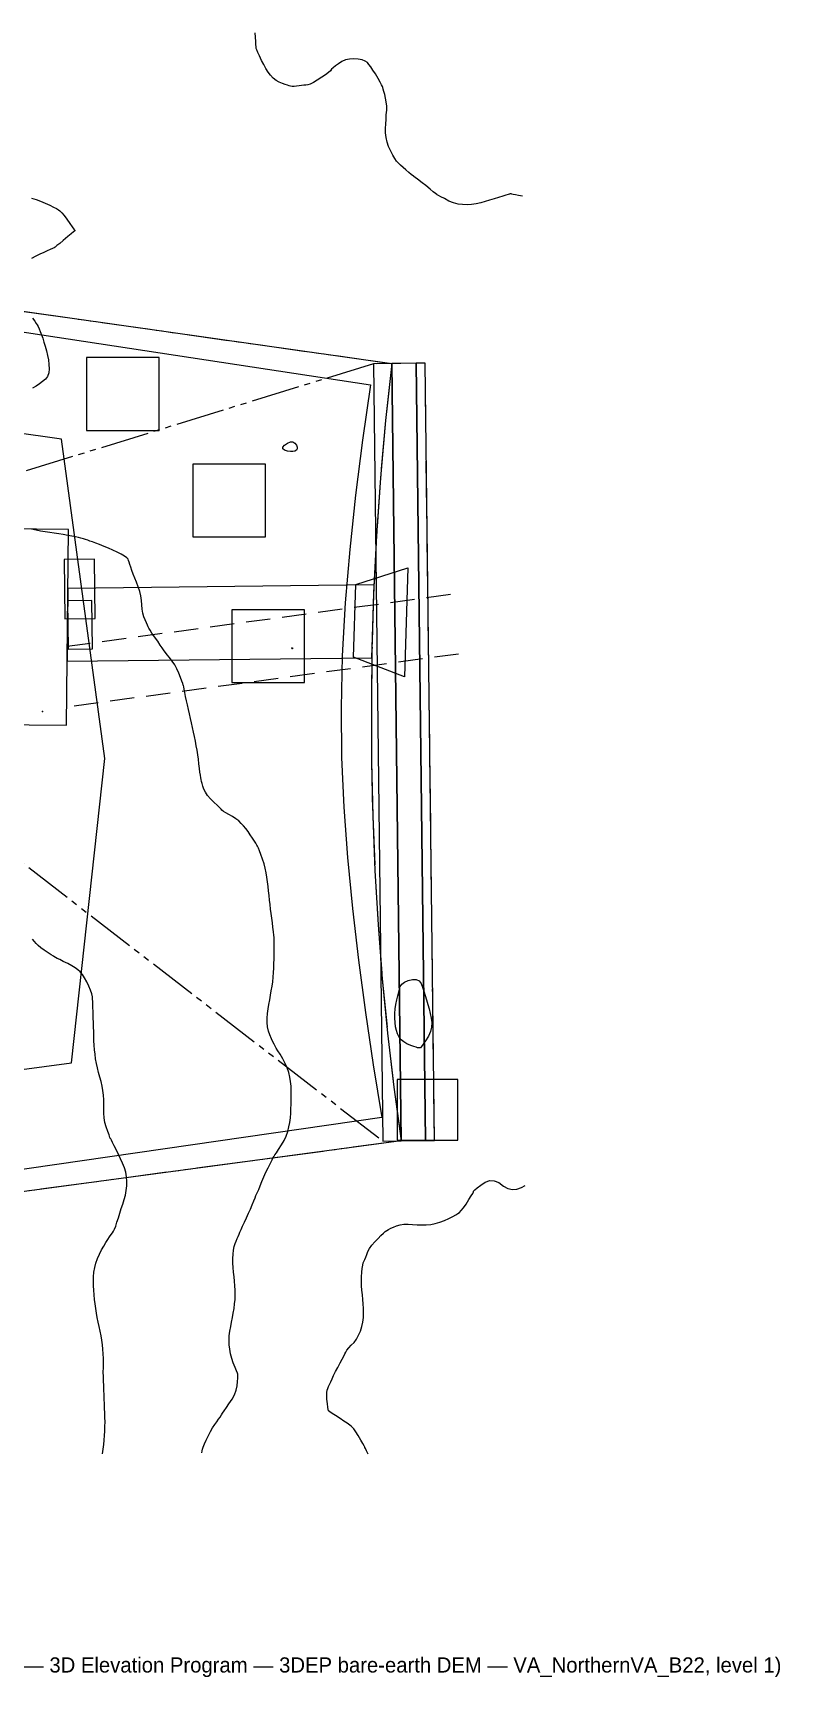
# Model space of a CAD drawing. Extents: x 1238538 to 1238849, y 433074 to 433348.
# Drawn here: x 1238726.2 to 1238849.5, y 433077.1 to 433348.2 of the extents above; entities that cross this region are included whole.
import ezdxf

# ---------------------------------------------------------------- set-up
doc = ezdxf.new("R2010")
doc.units = 0
doc.linetypes.add('DASHED', pattern=[6, 4, -2])
doc.linetypes.add('PHANTOM', pattern=[13, 8, -1, 1, -1, 1, -1])
for name, color, linetype, lineweight in [('C-ANNO-NPLT', 250, 'Continuous', 0), ('C-BLDG-FTPR-N', 6, 'Continuous', 0), ('C-LODS', 30, 'PHANTOM', 0), ('C-PVMT', 8, 'Continuous', 0), ('C-SITE-N', 6, 'Continuous', 0), ('C-STRM-AREA', 150, 'PHANTOM', 0), ('C-TOPO-MAJR-E', 32, 'DASHED', 0), ('C-TOPO-SPOT', 7, 'Continuous', 0), ('C-TOPO-SURF', 253, 'Continuous', 0), ('C-UTIL', 4, 'DASHED', 0), ('L-PLNT-TREE', 90, 'Continuous', 0), ('V-PROP-BNDY', 7, 'Continuous', 0)]:
    doc.layers.add(name, color=color, linetype=linetype, lineweight=lineweight)

msp = doc.modelspace()

# ---------------------------------------------------------------- linework, layer by layer
at = {"layer": 'C-BLDG-FTPR-N'}
msp.add_lwpolyline([(1238731.71, 433234.03), (1238732.02, 433266.34), (1238694.89, 433266.69), (1238694.58, 433234.38), (1238731.71, 433234.03)], close=True, dxfattribs=at)
at = {"layer": 'C-LODS'}
msp.add_lwpolyline([(1238694.58, 433234.38), (1238783.92, 433165.47), (1238786.92, 433165.5), (1238790.92, 433165.55), (1238792.42, 433165.57), (1238790.88, 433293.76), (1238782.38, 433293.65), (1238694.89, 433266.69), (1238694.58, 433234.38)], close=True, dxfattribs=at)
at = {"layer": 'C-PVMT'}
for points in [[(1238786.92, 433165.5), (1238785.38, 433293.69), (1238782.38, 433293.65), (1238783.92, 433165.47), (1238786.92, 433165.5)], [(1238792.42, 433165.57), (1238790.88, 433293.76), (1238789.38, 433293.74), (1238790.92, 433165.55), (1238792.42, 433165.57)], [(1238731.42, 433251.58), (1238736.42, 433251.64), (1238736.3, 433261.44), (1238731.3, 433261.38), (1238731.42, 433251.58)], [(1238788, 433260.02), (1238787.48, 433242.03), (1238779.07, 433245.28), (1238779.42, 433257.27), (1238788, 433260.02)], [(1238782.09, 433245.18), (1238782.45, 433257.19), (1238731.93, 433256.58), (1238731.81, 433244.58), (1238782.09, 433245.18)], [(1238735.98, 433246.63), (1238735.88, 433254.63), (1238731.88, 433254.58), (1238731.98, 433246.58), (1238735.98, 433246.63)]]:
    msp.add_lwpolyline(points, close=True, dxfattribs=at)
at = {"layer": 'C-SITE-N'}
for points in [[(1238781.84, 433290.16), (1238780.53, 433281.04), (1238779.39, 433271.98), (1238778.43, 433263.04), (1238777.68, 433254.21), (1238777.19, 433245.51), (1238777.01, 433236.89), (1238777.09, 433228.74), (1238777.46, 433220.54), (1238778.08, 433212.23), (1238778.9, 433203.81), (1238779.88, 433195.29), (1238781.02, 433186.69), (1238782.3, 433178.03), (1238783.71, 433169.34), (1238558.89, 433136.84), (1238556.48, 433190.6), (1238552.4, 433267.04), (1238549.54, 433316.25), (1238548.98, 433325.57), (1238781.84, 433290.16)], [(1238570.72, 433303.9), (1238577.95, 433157.62), (1238732.52, 433178.38), (1238738.01, 433228.57), (1238730.89, 433281.21), (1238570.72, 433303.9)]]:
    msp.add_lwpolyline(points, close=True, dxfattribs=at)
at = {"layer": 'C-STRM-AREA'}
msp.add_lwpolyline([(1238785.38, 433293.69), (1238784.35, 433284.27), (1238783.5, 433274.82), (1238782.85, 433265.37), (1238782.38, 433255.9), (1238782.1, 433246.42), (1238782.01, 433236.94), (1238782.04, 433227.98), (1238782.23, 433219.03), (1238782.59, 433210.07), (1238783.12, 433201.13), (1238783.81, 433192.2), (1238784.68, 433183.28), (1238785.71, 433174.38), (1238786.92, 433165.5), (1238554.58, 433134.3), (1238551.65, 433189.31), (1238547.47, 433267.9), (1238544.98, 433318.29), (1238544.51, 433327.81), (1238785.38, 433293.69)], close=True, dxfattribs=at)
at = {"layer": 'C-TOPO-MAJR-E'}
for points in [[(1238806.94, 433321.27), (1238806.3, 433321.4), (1238805.8, 433321.51), (1238805.42, 433321.59), (1238805.18, 433321.64), (1238805.07, 433321.66), (1238804.98, 433321.67), (1238804.9, 433321.67), (1238804.84, 433321.66), (1238804.8, 433321.64), (1238804.59, 433321.57), (1238804.21, 433321.45), (1238803.67, 433321.28), (1238802.97, 433321.07), (1238802.25, 433320.85), (1238801.52, 433320.64), (1238800.79, 433320.42), (1238800.04, 433320.2), (1238799.29, 433320.03), (1238798.54, 433319.93), (1238797.79, 433319.88), (1238797.04, 433319.89), (1238796.3, 433319.99), (1238795.55, 433320.19), (1238794.8, 433320.49), (1238794.05, 433320.89), (1238793.48, 433321.19), (1238793.08, 433321.4), (1238792.85, 433321.52), (1238792.81, 433321.56), (1238792.6, 433321.72), (1238792.22, 433322.02), (1238791.68, 433322.46), (1238790.98, 433323.03), (1238790.39, 433323.5), (1238789.91, 433323.87), (1238789.54, 433324.15), (1238789.28, 433324.33), (1238788.96, 433324.57), (1238788.59, 433324.86), (1238788.16, 433325.21), (1238787.67, 433325.62), (1238787.23, 433326.01), (1238786.83, 433326.39), (1238786.48, 433326.74), (1238786.17, 433327.08), (1238785.85, 433327.52), (1238785.53, 433328.07), (1238785.19, 433328.72), (1238784.85, 433329.46), (1238784.6, 433330.21), (1238784.43, 433330.96), (1238784.35, 433331.71), (1238784.36, 433332.46), (1238784.39, 433333.21), (1238784.42, 433333.96), (1238784.47, 433334.7), (1238784.53, 433335.45), (1238784.53, 433336.16), (1238784.47, 433336.84), (1238784.36, 433337.47), (1238784.2, 433338.07), (1238784.06, 433338.56), (1238783.95, 433338.93), (1238783.88, 433339.2), (1238783.83, 433339.35), (1238783.69, 433339.64), (1238783.44, 433340.09), (1238783.1, 433340.69), (1238782.66, 433341.44), (1238782.26, 433342.08), (1238781.91, 433342.61), (1238781.6, 433343.02), (1238781.34, 433343.33), (1238780.96, 433343.57), (1238780.46, 433343.76), (1238779.83, 433343.88), (1238779.08, 433343.95), (1238778.38, 433343.9), (1238777.72, 433343.75), (1238777.12, 433343.49), (1238776.56, 433343.12), (1238776.09, 433342.78), (1238775.72, 433342.48), (1238775.43, 433342.21), (1238775.25, 433341.98), (1238774.92, 433341.69), (1238774.45, 433341.32), (1238773.84, 433340.9), (1238773.09, 433340.41), (1238772.46, 433340.03), (1238771.93, 433339.77), (1238771.52, 433339.63), (1238771.21, 433339.61), (1238770.87, 433339.57), (1238770.5, 433339.53), (1238770.09, 433339.48), (1238769.64, 433339.43), (1238769.26, 433339.4), (1238768.93, 433339.4), (1238768.66, 433339.43), (1238768.46, 433339.48), (1238768.17, 433339.58), (1238767.79, 433339.71), (1238767.33, 433339.89), (1238766.79, 433340.1), (1238766.29, 433340.39), (1238765.82, 433340.77), (1238765.39, 433341.22), (1238765, 433341.76), (1238764.61, 433342.35), (1238764.24, 433342.99), (1238763.88, 433343.69), (1238763.53, 433344.43), (1238763.27, 433345.01), (1238763.09, 433345.41), (1238763, 433345.64), (1238763, 433345.7), (1238762.98, 433345.91), (1238762.95, 433346.29), (1238762.92, 433346.82), (1238762.87, 433347.51), (1238762.84, 433348.22)], [(1238725.94, 433320.96), (1238726.69, 433320.72), (1238727.44, 433320.44), (1238728.18, 433320.13), (1238728.93, 433319.79), (1238729.55, 433319.49), (1238730.04, 433319.23), (1238730.4, 433319.02), (1238730.63, 433318.86), (1238730.93, 433318.55), (1238731.3, 433318.11), (1238731.75, 433317.52), (1238732.27, 433316.79), (1238732.66, 433316.24), (1238732.93, 433315.87), (1238733.07, 433315.67), (1238733.08, 433315.65), (1238733.09, 433315.63), (1238733.09, 433315.61), (1238733.08, 433315.6), (1238733.07, 433315.58), (1238732.87, 433315.42), (1238732.49, 433315.1), (1238731.93, 433314.63), (1238731.18, 433314), (1238730.58, 433313.51), (1238730.12, 433313.14), (1238729.81, 433312.9), (1238729.65, 433312.79), (1238729.38, 433312.65), (1238729, 433312.47), (1238728.52, 433312.26), (1238727.94, 433312.02), (1238727.31, 433311.74), (1238726.65, 433311.4), (1238725.94, 433311.01)], [(1238726.12, 433301.15), (1238726.46, 433300.67), (1238726.71, 433300.31), (1238726.85, 433300.08), (1238727.01, 433299.79), (1238727.18, 433299.41), (1238727.37, 433298.96), (1238727.58, 433298.44), (1238727.79, 433297.86), (1238727.99, 433297.22), (1238728.21, 433296.53), (1238728.42, 433295.78), (1238728.59, 433295.03), (1238728.72, 433294.29), (1238728.8, 433293.54), (1238728.85, 433292.79), (1238728.77, 433292.13), (1238728.56, 433291.57), (1238728.22, 433291.1), (1238727.76, 433290.73), (1238727.25, 433290.35), (1238726.69, 433289.98), (1238726.08, 433289.61)], [(1238768.19, 433279.25), (1238767.66, 433279.43), (1238767.4, 433279.65), (1238767.4, 433279.91), (1238767.66, 433280.22), (1238768.19, 433280.58), (1238768.65, 433280.76), (1238769.05, 433280.76), (1238769.38, 433280.58), (1238769.65, 433280.22), (1238769.79, 433279.91), (1238769.79, 433279.65), (1238769.65, 433279.43), (1238769.38, 433279.25), (1238769.05, 433279.17), (1238768.65, 433279.17), (1238768.19, 433279.25)], [(1238754.03, 433114.05), (1238754.09, 433114.37), (1238754.14, 433114.63), (1238754.27, 433115.01), (1238754.48, 433115.52), (1238754.76, 433116.15), (1238755.12, 433116.89), (1238755.47, 433117.57), (1238755.82, 433118.17), (1238756.16, 433118.71), (1238756.49, 433119.17), (1238756.79, 433119.58), (1238757.06, 433119.96), (1238757.28, 433120.29), (1238757.47, 433120.58), (1238757.74, 433120.98), (1238758.08, 433121.5), (1238758.51, 433122.13), (1238759.02, 433122.88), (1238759.42, 433123.63), (1238759.7, 433124.37), (1238759.87, 433125.1), (1238759.92, 433125.83), (1238759.96, 433126.39), (1238759.98, 433126.76), (1238760, 433126.96), (1238760, 433126.97), (1238760, 433126.99), (1238760, 433127), (1238760, 433127), (1238760, 433127.01), (1238759.92, 433127.2), (1238759.76, 433127.57), (1238759.53, 433128.13), (1238759.22, 433128.88), (1238758.97, 433129.62), (1238758.78, 433130.37), (1238758.64, 433131.12), (1238758.56, 433131.86), (1238758.54, 433132.61), (1238758.57, 433133.36), (1238758.66, 433134.11), (1238758.81, 433134.86), (1238758.95, 433135.61), (1238759.09, 433136.35), (1238759.22, 433137.1), (1238759.35, 433137.85), (1238759.45, 433138.6), (1238759.51, 433139.35), (1238759.53, 433140.1), (1238759.52, 433140.85), (1238759.49, 433141.59), (1238759.44, 433142.34), (1238759.36, 433143.09), (1238759.27, 433143.84), (1238759.2, 433144.59), (1238759.17, 433145.34), (1238759.17, 433146.08), (1238759.2, 433146.83), (1238759.27, 433147.5), (1238759.38, 433148.08), (1238759.53, 433148.57), (1238759.71, 433148.98), (1238759.89, 433149.37), (1238760.05, 433149.75), (1238760.19, 433150.11), (1238760.33, 433150.44), (1238760.52, 433150.88), (1238760.76, 433151.43), (1238761.06, 433152.07), (1238761.41, 433152.82), (1238761.74, 433153.55), (1238762.05, 433154.25), (1238762.34, 433154.94), (1238762.6, 433155.6), (1238762.81, 433156.12), (1238762.96, 433156.49), (1238763.07, 433156.72), (1238763.12, 433156.81), (1238763.24, 433157.06), (1238763.42, 433157.48), (1238763.65, 433158.06), (1238763.95, 433158.81), (1238764.26, 433159.56), (1238764.6, 433160.31), (1238764.96, 433161.05), (1238765.34, 433161.8), (1238765.63, 433162.37), (1238765.83, 433162.76), (1238765.94, 433162.96), (1238765.96, 433162.98), (1238766.09, 433163.18), (1238766.34, 433163.55), (1238766.71, 433164.1), (1238767.19, 433164.83), (1238767.6, 433165.56), (1238767.94, 433166.3), (1238768.2, 433167.04), (1238768.39, 433167.79), (1238768.54, 433168.54), (1238768.65, 433169.29), (1238768.71, 433170.04), (1238768.74, 433170.79), (1238768.76, 433171.53), (1238768.78, 433172.28), (1238768.79, 433173.03), (1238768.8, 433173.78), (1238768.76, 433174.53), (1238768.68, 433175.28), (1238768.55, 433176.02), (1238768.37, 433176.77), (1238768.13, 433177.52), (1238767.81, 433178.27), (1238767.41, 433179.02), (1238766.95, 433179.77), (1238766.58, 433180.36), (1238766.32, 433180.8), (1238766.15, 433181.09), (1238766.08, 433181.22), (1238765.96, 433181.47), (1238765.77, 433181.85), (1238765.53, 433182.34), (1238765.23, 433182.96), (1238765.02, 433183.61), (1238764.88, 433184.29), (1238764.82, 433185.01), (1238764.84, 433185.75), (1238764.89, 433186.5), (1238764.98, 433187.25), (1238765.09, 433188), (1238765.24, 433188.75), (1238765.38, 433189.5), (1238765.5, 433190.25), (1238765.62, 433190.99), (1238765.73, 433191.74), (1238765.81, 433192.49), (1238765.88, 433193.24), (1238765.92, 433193.99), (1238765.94, 433194.74), (1238765.96, 433195.44), (1238765.97, 433196.1), (1238765.98, 433196.72), (1238765.98, 433197.29), (1238765.98, 433197.77), (1238765.98, 433198.14), (1238765.98, 433198.42), (1238765.98, 433198.59), (1238765.98, 433198.72), (1238765.98, 433198.81), (1238765.98, 433198.86), (1238765.98, 433198.86), (1238765.96, 433199.05), (1238765.92, 433199.43), (1238765.85, 433199.99), (1238765.77, 433200.73), (1238765.68, 433201.48), (1238765.58, 433202.22), (1238765.48, 433202.97), (1238765.38, 433203.72), (1238765.29, 433204.47), (1238765.2, 433205.22), (1238765.12, 433205.96), (1238765.05, 433206.71), (1238764.97, 433207.46), (1238764.88, 433208.21), (1238764.78, 433208.96), (1238764.66, 433209.71), (1238764.51, 433210.45), (1238764.31, 433211.2), (1238764.07, 433211.95), (1238763.79, 433212.7), (1238763.56, 433213.31), (1238763.37, 433213.77), (1238763.23, 433214.1), (1238763.13, 433214.29), (1238762.96, 433214.57), (1238762.73, 433214.94), (1238762.42, 433215.41), (1238762.03, 433215.97), (1238761.66, 433216.5), (1238761.28, 433216.99), (1238760.91, 433217.44), (1238760.54, 433217.85), (1238760.12, 433218.25), (1238759.63, 433218.62), (1238759.08, 433218.98), (1238758.48, 433219.31), (1238757.98, 433219.6), (1238757.61, 433219.84), (1238757.35, 433220.04), (1238757.21, 433220.2), (1238756.95, 433220.46), (1238756.58, 433220.84), (1238756.09, 433221.32), (1238755.48, 433221.92), (1238754.99, 433222.48), (1238754.62, 433223.01), (1238754.36, 433223.51), (1238754.22, 433223.98), (1238754.1, 433224.41), (1238754, 433224.78), (1238753.92, 433225.11), (1238753.86, 433225.38), (1238753.79, 433225.78), (1238753.72, 433226.29), (1238753.64, 433226.92), (1238753.55, 433227.67), (1238753.46, 433228.42), (1238753.35, 433229.17), (1238753.24, 433229.92), (1238753.12, 433230.66), (1238752.98, 433231.41), (1238752.83, 433232.16), (1238752.67, 433232.91), (1238752.5, 433233.66), (1238752.32, 433234.41), (1238752.15, 433235.15), (1238751.99, 433235.9), (1238751.82, 433236.65), (1238751.66, 433237.38), (1238751.51, 433238.09), (1238751.36, 433238.78), (1238751.22, 433239.45), (1238751.11, 433239.98), (1238751.04, 433240.35), (1238750.99, 433240.58), (1238750.97, 433240.65), (1238750.89, 433240.9), (1238750.74, 433241.31), (1238750.53, 433241.89), (1238750.25, 433242.64), (1238749.93, 433243.34), (1238749.56, 433244), (1238749.15, 433244.62), (1238748.7, 433245.19), (1238748.33, 433245.66), (1238748.04, 433246.03), (1238747.83, 433246.31), (1238747.71, 433246.49), (1238747.49, 433246.81), (1238747.17, 433247.27), (1238746.75, 433247.88), (1238746.23, 433248.63), (1238745.81, 433249.24), (1238745.5, 433249.72), (1238745.29, 433250.07), (1238745.18, 433250.28), (1238745.05, 433250.57), (1238744.89, 433250.95), (1238744.71, 433251.4), (1238744.49, 433251.94), (1238744.32, 433252.53), (1238744.2, 433253.17), (1238744.11, 433253.87), (1238744.07, 433254.62), (1238743.96, 433255.36), (1238743.78, 433256.11), (1238743.55, 433256.86), (1238743.24, 433257.61), (1238742.97, 433258.31), (1238742.72, 433258.96), (1238742.5, 433259.55), (1238742.31, 433260.1), (1238742.16, 433260.56), (1238742.03, 433260.94), (1238741.94, 433261.22), (1238741.87, 433261.42), (1238741.65, 433261.66), (1238741.28, 433261.94), (1238740.75, 433262.25), (1238740.06, 433262.6), (1238739.36, 433262.93), (1238738.65, 433263.25), (1238737.91, 433263.54), (1238737.17, 433263.82), (1238736.52, 433264.06), (1238735.98, 433264.26), (1238735.55, 433264.42), (1238735.21, 433264.54), (1238734.86, 433264.66), (1238734.49, 433264.77), (1238734.09, 433264.88), (1238733.67, 433264.98), (1238733.17, 433265.09), (1238732.59, 433265.22), (1238731.93, 433265.35), (1238731.18, 433265.48), (1238730.43, 433265.61), (1238729.68, 433265.73), (1238728.93, 433265.84), (1238728.18, 433265.94), (1238727.44, 433266.06), (1238726.69, 433266.2), (1238725.94, 433266.36)], [(1238768.91, 433246.67), (1238768.87, 433246.71), (1238768.85, 433246.74), (1238768.85, 433246.76), (1238768.87, 433246.78), (1238768.91, 433246.8), (1238768.95, 433246.81), (1238768.98, 433246.81), (1238769, 433246.8), (1238769.02, 433246.78), (1238769.02, 433246.76), (1238769.02, 433246.74), (1238769.02, 433246.71), (1238769, 433246.67), (1238768.98, 433246.66), (1238768.95, 433246.66), (1238768.91, 433246.67)], [(1238737.64, 433113.9), (1238737.75, 433114.65), (1238737.85, 433115.4), (1238737.93, 433116.15), (1238737.98, 433116.89), (1238738.03, 433117.64), (1238738.05, 433118.39), (1238738.06, 433119.14), (1238738.04, 433119.89), (1238738.03, 433120.64), (1238738, 433121.38), (1238737.97, 433122.13), (1238737.94, 433122.88), (1238737.9, 433123.63), (1238737.87, 433124.38), (1238737.84, 433125.13), (1238737.81, 433125.88), (1238737.79, 433126.62), (1238737.78, 433127.37), (1238737.79, 433128.12), (1238737.81, 433128.87), (1238737.8, 433129.62), (1238737.77, 433130.37), (1238737.71, 433131.12), (1238737.63, 433131.86), (1238737.52, 433132.61), (1238737.4, 433133.36), (1238737.25, 433134.11), (1238737.08, 433134.86), (1238736.92, 433135.61), (1238736.78, 433136.35), (1238736.65, 433137.1), (1238736.54, 433137.85), (1238736.44, 433138.6), (1238736.35, 433139.35), (1238736.27, 433140.1), (1238736.2, 433140.85), (1238736.16, 433141.59), (1238736.16, 433142.34), (1238736.18, 433143.09), (1238736.23, 433143.84), (1238736.36, 433144.59), (1238736.55, 433145.34), (1238736.82, 433146.08), (1238737.16, 433146.83), (1238737.5, 433147.52), (1238737.84, 433148.15), (1238738.18, 433148.72), (1238738.52, 433149.23), (1238738.82, 433149.67), (1238739.07, 433150.05), (1238739.28, 433150.35), (1238739.44, 433150.59), (1238739.62, 433150.96), (1238739.82, 433151.45), (1238740.03, 433152.07), (1238740.27, 433152.82), (1238740.5, 433153.57), (1238740.75, 433154.32), (1238740.99, 433155.07), (1238741.24, 433155.82), (1238741.44, 433156.56), (1238741.57, 433157.31), (1238741.65, 433158.06), (1238741.68, 433158.81), (1238741.62, 433159.56), (1238741.48, 433160.31), (1238741.26, 433161.05), (1238740.96, 433161.8), (1238740.64, 433162.54), (1238740.31, 433163.27), (1238739.95, 433163.99), (1238739.59, 433164.69), (1238739.31, 433165.24), (1238739.11, 433165.61), (1238739, 433165.82), (1238738.97, 433165.86), (1238738.88, 433166.08), (1238738.73, 433166.47), (1238738.52, 433167.04), (1238738.24, 433167.79), (1238738.04, 433168.54), (1238737.92, 433169.29), (1238737.86, 433170.04), (1238737.89, 433170.79), (1238737.88, 433171.53), (1238737.85, 433172.28), (1238737.79, 433173.03), (1238737.71, 433173.78), (1238737.59, 433174.53), (1238737.43, 433175.28), (1238737.23, 433176.02), (1238737, 433176.77), (1238736.8, 433177.52), (1238736.64, 433178.27), (1238736.51, 433179.02), (1238736.41, 433179.77), (1238736.33, 433180.52), (1238736.28, 433181.26), (1238736.24, 433182.01), (1238736.22, 433182.76), (1238736.19, 433183.51), (1238736.17, 433184.26), (1238736.15, 433185.01), (1238736.12, 433185.75), (1238736.1, 433186.4), (1238736.09, 433186.95), (1238736.07, 433187.4), (1238736.06, 433187.75), (1238736.05, 433188.11), (1238736.03, 433188.48), (1238736.01, 433188.87), (1238735.99, 433189.27), (1238735.89, 433189.76), (1238735.69, 433190.33), (1238735.41, 433190.99), (1238735.05, 433191.74), (1238734.68, 433192.39), (1238734.32, 433192.92), (1238733.95, 433193.36), (1238733.59, 433193.68), (1238733.13, 433194.02), (1238732.58, 433194.37), (1238731.93, 433194.73), (1238731.18, 433195.1), (1238730.59, 433195.39), (1238730.16, 433195.6), (1238729.89, 433195.73), (1238729.79, 433195.78), (1238729.55, 433195.93), (1238729.17, 433196.17), (1238728.66, 433196.51), (1238728.02, 433196.94), (1238727.48, 433197.34), (1238727.03, 433197.71), (1238726.68, 433198.06), (1238726.43, 433198.38), (1238726.12, 433198.78)], [(1238786.58, 433182.62), (1238786.34, 433183.13), (1238786.15, 433183.69), (1238786.01, 433184.32), (1238785.92, 433185.01), (1238785.87, 433185.75), (1238785.88, 433186.5), (1238785.94, 433187.25), (1238786.05, 433188), (1238786.22, 433188.75), (1238786.38, 433189.42), (1238786.52, 433190.01), (1238786.65, 433190.53), (1238786.76, 433190.97), (1238787.04, 433191.35), (1238787.47, 433191.67), (1238788.06, 433191.92), (1238788.81, 433192.11), (1238789.42, 433192.1), (1238789.9, 433191.88), (1238790.24, 433191.45), (1238790.45, 433190.82), (1238790.66, 433190.16), (1238790.87, 433189.47), (1238791.09, 433188.75), (1238791.32, 433188), (1238791.52, 433187.25), (1238791.7, 433186.5), (1238791.85, 433185.75), (1238791.98, 433185.01), (1238791.95, 433184.26), (1238791.76, 433183.51), (1238791.42, 433182.76), (1238790.92, 433182.01), (1238790.53, 433181.45), (1238790.26, 433181.06), (1238790.09, 433180.86), (1238790.02, 433180.84), (1238789.95, 433180.83), (1238789.86, 433180.83), (1238789.75, 433180.84), (1238789.63, 433180.86), (1238789.39, 433180.93), (1238789.01, 433181.07), (1238788.51, 433181.25), (1238787.88, 433181.5), (1238787.35, 433181.81), (1238786.92, 433182.18), (1238786.58, 433182.62)], [(1238781.5, 433113.82), (1238781.22, 433114.36), (1238781.03, 433114.74), (1238780.93, 433114.94), (1238780.91, 433114.97), (1238780.79, 433115.19), (1238780.58, 433115.58), (1238780.26, 433116.15), (1238779.84, 433116.89), (1238779.45, 433117.52), (1238779.09, 433118.01), (1238778.75, 433118.38), (1238778.43, 433118.62), (1238778.01, 433118.92), (1238777.48, 433119.28), (1238776.84, 433119.71), (1238776.09, 433120.19), (1238775.52, 433120.55), (1238775.14, 433120.81), (1238774.94, 433120.95), (1238774.92, 433120.97), (1238774.89, 433121.18), (1238774.83, 433121.57), (1238774.77, 433122.13), (1238774.68, 433122.88), (1238774.64, 433123.51), (1238774.65, 433124.01), (1238774.71, 433124.39), (1238774.81, 433124.65), (1238774.94, 433124.97), (1238775.1, 433125.34), (1238775.3, 433125.78), (1238775.52, 433126.26), (1238775.78, 433126.82), (1238776.1, 433127.44), (1238776.46, 433128.12), (1238776.86, 433128.87), (1238777.2, 433129.5), (1238777.46, 433130), (1238777.65, 433130.39), (1238777.78, 433130.66), (1238777.98, 433130.98), (1238778.28, 433131.35), (1238778.67, 433131.78), (1238779.14, 433132.26), (1238779.55, 433132.81), (1238779.9, 433133.43), (1238780.19, 433134.11), (1238780.41, 433134.86), (1238780.58, 433135.61), (1238780.68, 433136.35), (1238780.72, 433137.1), (1238780.69, 433137.85), (1238780.65, 433138.6), (1238780.6, 433139.35), (1238780.53, 433140.1), (1238780.44, 433140.85), (1238780.39, 433141.59), (1238780.37, 433142.34), (1238780.38, 433143.09), (1238780.42, 433143.84), (1238780.49, 433144.47), (1238780.57, 433144.98), (1238780.66, 433145.36), (1238780.78, 433145.63), (1238780.91, 433145.95), (1238781.07, 433146.33), (1238781.24, 433146.75), (1238781.44, 433147.23), (1238781.72, 433147.74), (1238782.1, 433148.28), (1238782.56, 433148.84), (1238783.11, 433149.42), (1238783.59, 433149.9), (1238783.98, 433150.28), (1238784.3, 433150.55), (1238784.54, 433150.71), (1238784.84, 433150.88), (1238785.22, 433151.08), (1238785.66, 433151.29), (1238786.17, 433151.51), (1238786.74, 433151.66), (1238787.37, 433151.74), (1238788.06, 433151.75), (1238788.81, 433151.69), (1238789.56, 433151.65), (1238790.31, 433151.65), (1238791.06, 433151.67), (1238791.8, 433151.73), (1238792.55, 433151.86), (1238793.3, 433152.07), (1238794.05, 433152.35), (1238794.8, 433152.71), (1238795.42, 433153.03), (1238795.92, 433153.29), (1238796.28, 433153.51), (1238796.53, 433153.68), (1238796.83, 433154), (1238797.19, 433154.46), (1238797.62, 433155.07), (1238798.1, 433155.82), (1238798.47, 433156.41), (1238798.73, 433156.84), (1238798.86, 433157.12), (1238798.88, 433157.23), (1238799.09, 433157.45), (1238799.47, 433157.77), (1238800.04, 433158.18), (1238800.79, 433158.7), (1238801.54, 433158.94), (1238802.28, 433158.91), (1238803.03, 433158.61), (1238803.78, 433158.03), (1238804.53, 433157.66), (1238805.28, 433157.5), (1238806.03, 433157.55), (1238806.77, 433157.81), (1238807.39, 433158.11)]]:
    msp.add_lwpolyline(points, dxfattribs=at)
at = {"layer": 'C-TOPO-SPOT'}
msp.add_point((1238727.73, 433236.3), dxfattribs=at)
at = {"layer": 'C-TOPO-SURF'}
msp.add_lwpolyline([(1238790.92, 433165.55), (1238789.38, 433293.74), (1238785.38, 433293.69), (1238786.92, 433165.5), (1238790.92, 433165.55)], close=True, dxfattribs=at)
at = {"layer": 'C-UTIL'}
for points in [[(1238795.05, 433255.58), (1238731.84, 433247.03)], [(1238796.38, 433245.78), (1238731.74, 433237.03)]]:
    msp.add_lwpolyline(points, dxfattribs=at)
at = {"layer": 'L-PLNT-TREE'}
for points in [[(1238734.98, 433282.66), (1238746.98, 433282.66), (1238746.98, 433294.66), (1238734.98, 433294.66), (1238734.98, 433282.66)], [(1238752.55, 433265.09), (1238764.55, 433265.09), (1238764.55, 433277.09), (1238752.55, 433277.09), (1238752.55, 433265.09)], [(1238758.98, 433241.09), (1238770.98, 433241.09), (1238770.98, 433253.09), (1238758.98, 433253.09), (1238758.98, 433241.09)], [(1238786.27, 433165.61), (1238796.27, 433165.61), (1238796.27, 433175.61), (1238786.27, 433175.61), (1238786.27, 433165.61)]]:
    msp.add_lwpolyline(points, close=True, dxfattribs=at)
at = {"layer": 'V-PROP-BNDY'}
msp.add_lwpolyline([(1238785.38, 433293.69), (1238784.35, 433284.27), (1238783.5, 433274.82), (1238782.85, 433265.37), (1238782.38, 433255.9), (1238782.1, 433246.42), (1238782.01, 433236.94), (1238782.04, 433227.98), (1238782.23, 433219.03), (1238782.59, 433210.07), (1238783.12, 433201.13), (1238783.81, 433192.2), (1238784.68, 433183.28), (1238785.71, 433174.38), (1238786.92, 433165.5), (1238554.58, 433134.3), (1238551.65, 433189.31), (1238547.47, 433267.9), (1238544.98, 433318.29), (1238544.51, 433327.81), (1238785.38, 433293.69)], close=True, dxfattribs=at)

# ---------------------------------------------------------------- texts
at = {"layer": 'C-ANNO-NPLT'}
msp.add_text('SOURCES: Parcel boundary — jurisdiction gis (Fairfax County — parcels, level 1); Existing contours (U.S. Geological Survey — 3D Elevation Program — 3DEP bare-earth DEM — VA_NorthernVA_B22, level 1)', height=2.5, dxfattribs=at).set_placement((1238538.44, 433077.82))

doc.saveas('drawing.dxf')
